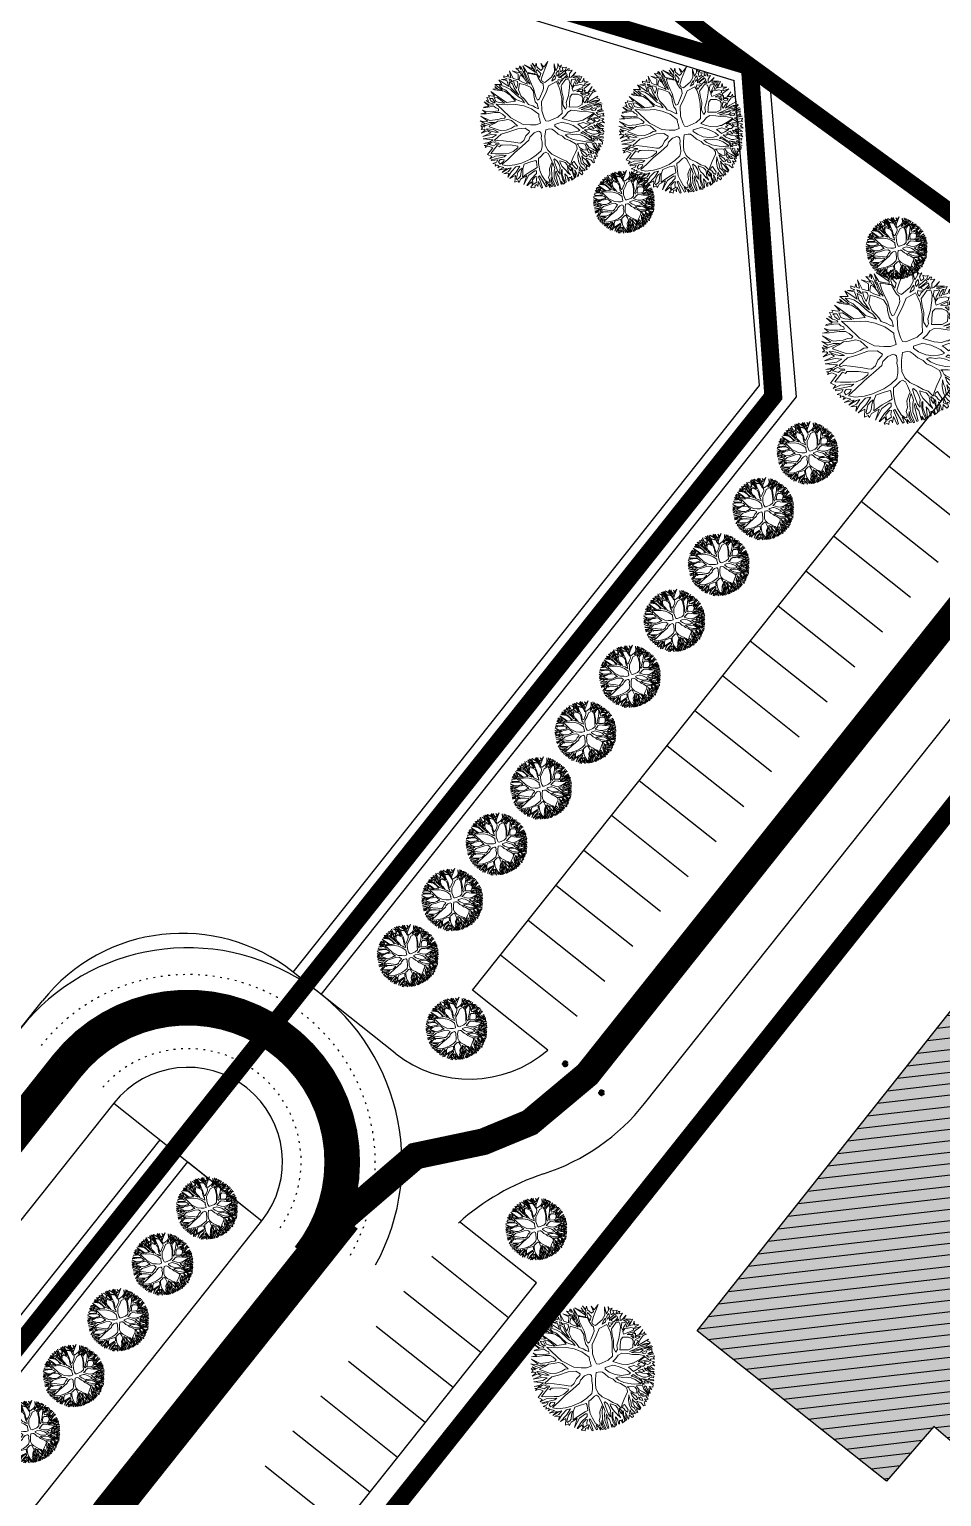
# Model space of a CAD drawing. Header units: metres. Extents: x -664657 to -643449, y -1076720 to -1062383.
# Drawn here: x -660908.2 to -660857.1, y -1066954.3 to -1066872 of the extents above; entities that cross this region are included whole.
import ezdxf

# ---------------------------------------------------------------- set-up
doc = ezdxf.new("R2010")
doc.units = ezdxf.units.M
doc.header["$LTSCALE"] = 0.1
for name, pattern in [('DASHED', [19.05, 12.7, -6.35]), ('DOT', [6.35, 0, -6.35]), ('EVENDASH', [6.35, 3.175, -3.175])]:
    doc.linetypes.add(name, pattern=pattern)
doc.layers.get('0').update_dxf_attribs({"color": 8, "lineweight": 9})
for name, color, linetype in [('AA_THER_DOPRAVA', 142, 'Continuous'), ('AA_THER_katastr', 7, 'Continuous'), ('AA_THER_KOMUNIKACE', 201, 'Continuous'), ('AA_THER_srafy', 52, 'Continuous'), ('AA_THER_SRAFY KATASTR', 14, 'Continuous')]:
    doc.layers.add(name, color=color, linetype=linetype)
doc.layers.add('AA_THER_pomocná', color=30, linetype='Continuous', plot=False)
doc.layers.add('AA_THER_STAFAZ', color=252, linetype='Continuous', lineweight=0)

# ---------------------------------------------------------------- blocks, each defined once
blk = doc.blocks.new('A$C0C461CEA')
for p, q in [((-0.108, 0.579), (-0.136, 0.688)), ((-0.136, 0.688), (-0.031, 0.479)), ((-0.062, 0.681), (-0.084, 0.71)), ((-0.084, 0.71), (-0.025, 0.681)), ((0.086, 0.573), (-0.062, 0.681)), ((-0.025, 0.681), (-0.029, 0.73)), ((-0.029, 0.73), (-0.001, 0.656)), ((0.063, 0.606), (-0.009, 0.765)), ((-0.009, 0.765), (0.101, 0.706)), ((-0.001, 0.656), (0.063, 0.606)), ((0.049, 0.709), (0.1, 0.674)), ((0.071, 0.64), (0.049, 0.709)), ((0.101, 0.706), (0.094, 0.804)), ((0.094, 0.804), (0.195, 0.61)), ((0.1, 0.674), (0.148, 0.626)), ((0.214, 0.725), (0.134, 0.788)), ((0.134, 0.788), (0.212, 0.751)), ((0.191, 0.795), (0.205, 0.826)), ((0.231, 0.749), (0.191, 0.795)), ((0.195, 0.61), (0.214, 0.725)), ((0.205, 0.826), (0.247, 0.779)), ((0.212, 0.751), (0.231, 0.749)), ((0.212, 0.581), (0.226, 0.644)), ((0.226, 0.644), (0.236, 0.684)), ((0.236, 0.684), (0.278, 0.625)), ((0.247, 0.779), (0.283, 0.818)), ((0.256, 0.734), (0.28, 0.713)), ((0.257, 0.695), (0.256, 0.734)), ((0.272, 0.676), (0.257, 0.695)), ((0.291, 0.657), (0.272, 0.676)), ((0.283, 0.818), (0.273, 0.766)), ((0.273, 0.766), (0.303, 0.735)), ((0.28, 0.713), (0.29, 0.678)), ((0.29, 0.678), (0.291, 0.657)), ((0.298, 0.594), (0.316, 0.668)), ((0.303, 0.735), (0.335, 0.855)), ((0.316, 0.668), (0.354, 0.641)), ((0.335, 0.855), (0.332, 0.706)), ((0.332, 0.706), (0.398, 0.641)), ((0.448, 0.732), (0.381, 0.832)), ((0.381, 0.832), (0.473, 0.745)), ((0.398, 0.641), (0.448, 0.732)), ((0.438, 0.663), (0.419, 0.639)), ((0.471, 0.697), (0.438, 0.663)), ((0.483, 0.777), (0.463, 0.845)), ((0.463, 0.845), (0.503, 0.812)), ((0.482, 0.682), (0.471, 0.697)), ((0.473, 0.745), (0.483, 0.777)), ((0.492, 0.669), (0.482, 0.682)), ((0.49, 0.711), (0.491, 0.762)), ((0.505, 0.682), (0.49, 0.711)), ((0.491, 0.762), (0.519, 0.739)), ((0.503, 0.634), (0.492, 0.669)), ((0.503, 0.812), (0.541, 0.849)), ((0.518, 0.634), (0.505, 0.682)), ((0.519, 0.739), (0.518, 0.634)), ((0.541, 0.849), (0.523, 0.775)), ((0.523, 0.775), (0.552, 0.829)), ((0.539, 0.622), (0.547, 0.66)), ((0.544, 0.723), (0.568, 0.689)), ((0.547, 0.66), (0.544, 0.723)), ((0.552, 0.829), (0.55, 0.733)), ((0.55, 0.733), (0.572, 0.716)), ((0.568, 0.689), (0.562, 0.609)), ((0.572, 0.716), (0.592, 0.82)), ((0.6, 0.66), (0.581, 0.563)), ((0.592, 0.82), (0.599, 0.69)), ((0.599, 0.69), (0.656, 0.641)), ((0.629, 0.644), (0.6, 0.66)), ((0.732, 0.619), (0.623, 0.824)), ((0.623, 0.824), (0.721, 0.691)), ((0.699, 0.587), (0.629, 0.644)), ((0.721, 0.691), (0.725, 0.772)), ((0.725, 0.772), (0.739, 0.638)), ((0.739, 0.638), (0.773, 0.691)), ((0.785, 0.647), (0.756, 0.617)), ((0.773, 0.691), (0.762, 0.79)), ((0.762, 0.79), (0.78, 0.708)), ((0.78, 0.708), (0.782, 0.71)), ((0.782, 0.71), (0.826, 0.755)), ((0.811, 0.549), (0.785, 0.647)), ((0.826, 0.755), (0.807, 0.687)), ((0.807, 0.687), (0.84, 0.599)), ((1.024, 0.679), (0.847, 0.53)), ((0.888, 0.613), (0.897, 0.711)), ((0.897, 0.711), (0.915, 0.627)), ((0.915, 0.627), (1.024, 0.679)), ((-0.394, 0.388), (-0.424, 0.459)), ((-0.424, 0.459), (-0.372, 0.399)), ((-0.386, 0.487), (-0.377, 0.497)), ((-0.28, 0.452), (-0.386, 0.487)), ((-0.377, 0.497), (-0.291, 0.473)), ((-0.291, 0.473), (-0.326, 0.577)), ((-0.326, 0.577), (-0.279, 0.488)), ((-0.256, 0.522), (-0.284, 0.582)), ((-0.284, 0.582), (-0.25, 0.553)), ((-0.209, 0.421), (-0.28, 0.452)), ((-0.279, 0.488), (-0.209, 0.448)), ((-0.207, 0.472), (-0.256, 0.522)), ((-0.25, 0.553), (-0.251, 0.627)), ((-0.251, 0.627), (-0.205, 0.61)), ((-0.215, 0.587), (-0.164, 0.562)), ((-0.208, 0.57), (-0.215, 0.587)), ((-0.212, 0.536), (-0.208, 0.57)), ((-0.186, 0.48), (-0.212, 0.536)), ((-0.209, 0.448), (-0.207, 0.472)), ((-0.205, 0.61), (-0.205, 0.641)), ((-0.205, 0.641), (-0.143, 0.596)), ((-0.163, 0.47), (-0.186, 0.48)), ((-0.164, 0.562), (-0.163, 0.47)), ((-0.157, 0.436), (-0.114, 0.321)), ((-0.081, 0.391), (-0.157, 0.436)), ((-0.143, 0.596), (-0.108, 0.579)), ((-0.134, 0.562), (-0.138, 0.487)), ((-0.138, 0.487), (-0.095, 0.443)), ((-0.111, 0.544), (-0.134, 0.562)), ((-0.084, 0.536), (-0.111, 0.544)), ((-0.095, 0.443), (-0.013, 0.385)), ((-0.05, 0.471), (-0.084, 0.536)), ((-0.013, 0.385), (-0.05, 0.471)), ((-0.031, 0.479), (0.019, 0.379)), ((0.115, 0.58), (0.071, 0.64)), ((0.141, 0.467), (0.086, 0.573)), ((0.154, 0.458), (0.115, 0.58)), ((0.175, 0.322), (0.141, 0.467)), ((0.148, 0.626), (0.198, 0.54)), ((0.193, 0.345), (0.154, 0.458)), ((0.198, 0.54), (0.234, 0.438)), ((0.236, 0.499), (0.212, 0.581)), ((0.234, 0.438), (0.258, 0.367)), ((0.281, 0.388), (0.236, 0.499)), ((0.278, 0.625), (0.267, 0.543)), ((0.267, 0.543), (0.281, 0.388)), ((0.299, 0.519), (0.298, 0.594)), ((0.359, 0.578), (0.299, 0.519)), ((0.318, 0.477), (0.314, 0.414)), ((0.392, 0.572), (0.318, 0.477)), ((0.354, 0.641), (0.373, 0.618)), ((0.373, 0.618), (0.359, 0.578)), ((0.469, 0.501), (0.392, 0.572)), ((0.419, 0.639), (0.417, 0.618)), ((0.417, 0.618), (0.449, 0.568)), ((0.449, 0.568), (0.492, 0.518)), ((0.532, 0.422), (0.469, 0.501)), ((0.492, 0.518), (0.511, 0.491)), ((0.512, 0.575), (0.503, 0.634)), ((0.511, 0.491), (0.512, 0.575)), ((0.53, 0.531), (0.539, 0.622)), ((0.551, 0.471), (0.53, 0.531)), ((0.562, 0.609), (0.551, 0.471)), ((0.574, 0.456), (0.571, 0.374)), ((0.581, 0.563), (0.574, 0.456)), ((0.656, 0.641), (0.716, 0.594)), ((0.735, 0.569), (0.699, 0.587)), ((0.716, 0.594), (0.732, 0.619)), ((0.736, 0.502), (0.735, 0.569)), ((0.738, 0.409), (0.736, 0.502)), ((0.756, 0.617), (0.75, 0.55)), ((0.75, 0.55), (0.759, 0.494)), ((0.759, 0.494), (0.811, 0.549)), ((0.772, 0.454), (0.768, 0.41)), ((0.847, 0.53), (0.772, 0.454)), ((0.84, 0.599), (0.888, 0.613)), ((0.955, 0.401), (1.039, 0.454)), ((1.039, 0.454), (1.103, 0.589)), ((1.085, 0.438), (1.06, 0.421)), ((1.103, 0.589), (1.074, 0.465)), ((1.074, 0.465), (1.137, 0.506)), ((1.117, 0.447), (1.085, 0.438)), ((1.102, 0.394), (1.117, 0.447)), ((1.137, 0.506), (1.166, 0.562)), ((1.154, 0.472), (1.142, 0.409)), ((1.213, 0.508), (1.154, 0.472)), ((1.166, 0.562), (1.164, 0.508)), ((1.164, 0.508), (1.213, 0.508)), ((1.193, 0.416), (1.206, 0.47)), ((1.206, 0.47), (1.232, 0.441)), ((1.232, 0.441), (1.276, 0.429)), ((1.276, 0.429), (1.239, 0.399)), ((-0.577, 0.172), (-0.583, 0.229)), ((-0.583, 0.229), (-0.536, 0.174)), ((-0.526, 0.187), (-0.556, 0.247)), ((-0.556, 0.247), (-0.505, 0.187)), ((-0.495, 0.221), (-0.55, 0.309)), ((-0.55, 0.309), (-0.495, 0.256)), ((-0.436, 0.238), (-0.503, 0.376)), ((-0.503, 0.376), (-0.397, 0.235)), ((-0.495, 0.256), (-0.436, 0.238)), ((-0.415, 0.205), (-0.495, 0.221)), ((-0.394, 0.371), (-0.482, 0.412)), ((-0.482, 0.412), (-0.394, 0.388)), ((-0.397, 0.235), (-0.263, 0.181)), ((-0.256, 0.32), (-0.394, 0.371)), ((-0.372, 0.399), (-0.265, 0.347)), ((-0.265, 0.347), (-0.176, 0.312)), ((-0.174, 0.275), (-0.256, 0.32)), ((-0.194, 0.381), (-0.209, 0.421)), ((-0.162, 0.346), (-0.194, 0.381)), ((-0.176, 0.312), (-0.162, 0.346)), ((-0.142, 0.224), (-0.174, 0.275)), ((-0.114, 0.159), (-0.142, 0.224)), ((-0.114, 0.321), (-0.04, 0.095)), ((0.012, 0.333), (-0.081, 0.391)), ((0.154, 0.269), (0.012, 0.333)), ((0.019, 0.379), (0.096, 0.349)), ((0.096, 0.349), (0.175, 0.322)), ((0.266, 0.178), (0.154, 0.269)), ((0.24, 0.295), (0.193, 0.345)), ((0.308, 0.222), (0.24, 0.295)), ((0.258, 0.367), (0.296, 0.309)), ((0.296, 0.309), (0.308, 0.222)), ((0.314, 0.414), (0.309, 0.363)), ((0.309, 0.363), (0.334, 0.286)), ((0.334, 0.286), (0.348, 0.221)), ((0.348, 0.221), (0.354, 0.16)), ((0.485, 0.148), (0.513, 0.258)), ((0.513, 0.258), (0.54, 0.324)), ((0.54, 0.324), (0.532, 0.422)), ((0.534, 0.218), (0.533, 0.155)), ((0.551, 0.283), (0.534, 0.218)), ((0.571, 0.374), (0.551, 0.283)), ((0.619, 0.192), (0.694, 0.255)), ((0.694, 0.255), (0.731, 0.289)), ((0.834, 0.289), (0.726, 0.197)), ((0.731, 0.289), (0.76, 0.363)), ((0.76, 0.363), (0.738, 0.409)), ((0.768, 0.41), (0.8, 0.37)), ((0.8, 0.37), (0.955, 0.401)), ((0.992, 0.29), (0.834, 0.289)), ((0.943, 0.354), (0.922, 0.336)), ((0.922, 0.336), (0.992, 0.342)), ((0.983, 0.384), (0.943, 0.354)), ((1.022, 0.404), (0.983, 0.384)), ((0.985, 0.138), (0.99, 0.219)), ((0.99, 0.219), (0.992, 0.29)), ((0.992, 0.342), (1.008, 0.359)), ((1.008, 0.359), (1.022, 0.404)), ((1.019, 0.28), (1.014, 0.25)), ((1.014, 0.25), (1.022, 0.223)), ((1.04, 0.305), (1.019, 0.28)), ((1.022, 0.223), (1.057, 0.251)), ((1.065, 0.28), (1.04, 0.305)), ((1.06, 0.421), (1.046, 0.396)), ((1.046, 0.396), (1.046, 0.37)), ((1.046, 0.37), (1.102, 0.394)), ((1.161, 0.247), (1.054, 0.196)), ((1.057, 0.251), (1.11, 0.266)), ((1.084, 0.364), (1.065, 0.329)), ((1.065, 0.329), (1.216, 0.353)), ((1.11, 0.266), (1.065, 0.28)), ((1.151, 0.377), (1.084, 0.364)), ((1.115, 0.327), (1.094, 0.318)), ((1.094, 0.318), (1.123, 0.272)), ((1.157, 0.334), (1.115, 0.327)), ((1.123, 0.272), (1.221, 0.303)), ((1.142, 0.409), (1.193, 0.416)), ((1.216, 0.393), (1.151, 0.377)), ((1.223, 0.332), (1.157, 0.334)), ((1.207, 0.21), (1.161, 0.247)), ((1.221, 0.277), (1.173, 0.268)), ((1.173, 0.268), (1.209, 0.239)), ((1.209, 0.239), (1.221, 0.277)), ((1.216, 0.353), (1.216, 0.393)), ((1.221, 0.303), (1.223, 0.332)), ((1.265, 0.299), (1.236, 0.242)), ((1.236, 0.242), (1.263, 0.236)), ((1.239, 0.399), (1.239, 0.378)), ((1.239, 0.378), (1.266, 0.383)), ((1.263, 0.236), (1.379, 0.275)), ((1.336, 0.335), (1.265, 0.299)), ((1.266, 0.383), (1.281, 0.398)), ((1.308, 0.383), (1.275, 0.358)), ((1.275, 0.358), (1.336, 0.335)), ((1.281, 0.398), (1.308, 0.383)), ((1.379, 0.275), (1.301, 0.236)), ((1.301, 0.236), (1.411, 0.18)), ((-0.493, -0.002), (-0.644, 0.041)), ((-0.644, 0.041), (-0.485, 0.03)), ((-0.635, 0.101), (-0.551, 0.117)), ((-0.519, 0.086), (-0.635, 0.101)), ((-0.612, 0.165), (-0.577, 0.172)), ((-0.557, 0.142), (-0.612, 0.165)), ((-0.551, 0.117), (-0.557, 0.142)), ((-0.536, 0.174), (-0.526, 0.187)), ((-0.509, 0.126), (-0.526, 0.126)), ((-0.526, 0.126), (-0.492, 0.08)), ((-0.485, 0.03), (-0.519, 0.086)), ((-0.416, 0.057), (-0.509, 0.126)), ((-0.505, 0.187), (-0.335, 0.163)), ((-0.492, 0.08), (-0.453, 0.038)), ((-0.444, 0.15), (-0.46, 0.141)), ((-0.46, 0.141), (-0.318, -0.013)), ((-0.453, 0.038), (-0.411, 0.003)), ((-0.353, 0.149), (-0.444, 0.15)), ((-0.354, -0.026), (-0.416, 0.057)), ((-0.335, 0.163), (-0.415, 0.205)), ((-0.411, 0.003), (-0.354, -0.026)), ((-0.273, 0.155), (-0.353, 0.149)), ((-0.191, 0.121), (-0.273, 0.155)), ((-0.263, 0.181), (-0.194, 0.167)), ((-0.194, 0.167), (-0.145, 0.146)), ((-0.099, 0.096), (-0.191, 0.121)), ((-0.145, 0.146), (-0.114, 0.159)), ((-0.05, 0.048), (-0.099, 0.096)), ((0, -0.086), (-0.05, 0.048)), ((-0.04, 0.095), (0.101, -0.11)), ((0.364, 0.065), (0.266, 0.178)), ((0.354, 0.16), (0.409, 0.103)), ((0.435, -0.079), (0.364, 0.065)), ((0.409, 0.103), (0.439, 0.053)), ((0.439, 0.053), (0.476, 0.01)), ((0.476, 0.01), (0.498, 0.096)), ((0.498, 0.096), (0.485, 0.148)), ((0.588, 0.099), (0.514, -0.053)), ((0.533, 0.155), (0.567, 0.153)), ((0.567, 0.153), (0.619, 0.192)), ((0.726, 0.197), (0.588, 0.099)), ((0.934, -0.024), (0.985, 0.138)), ((0.99, 0.078), (0.966, -0.017)), ((1.029, 0.181), (0.99, 0.078)), ((1.054, 0.196), (1.029, 0.181)), ((1.064, -0.035), (1.15, 0.081)), ((1.15, 0.081), (1.193, 0.151)), ((1.184, 0.044), (1.176, -0.007)), ((1.242, 0.072), (1.184, 0.044)), ((1.201, 0.118), (1.192, 0.06)), ((1.192, 0.06), (1.242, 0.105)), ((1.193, 0.151), (1.207, 0.21)), ((1.249, 0.194), (1.201, 0.132)), ((1.201, 0.132), (1.201, 0.118)), ((1.242, 0.105), (1.277, 0.128)), ((1.297, 0.051), (1.242, 0.072)), ((1.268, 0.179), (1.249, 0.194)), ((1.314, 0.169), (1.268, 0.179)), ((1.294, 0.108), (1.276, 0.086)), ((1.276, 0.086), (1.305, 0.077)), ((1.277, 0.128), (1.319, 0.158)), ((1.411, 0.18), (1.289, 0.213)), ((1.289, 0.213), (1.317, 0.184)), ((1.327, 0.131), (1.294, 0.108)), ((1.347, 0.037), (1.297, 0.051)), ((1.305, 0.077), (1.384, 0.138)), ((1.319, 0.158), (1.314, 0.169)), ((1.317, 0.184), (1.443, 0.155)), ((1.367, 0.149), (1.327, 0.131)), ((1.443, 0.155), (1.34, 0.081)), ((1.34, 0.081), (1.406, 0.061)), ((1.386, 0.006), (1.347, 0.037)), ((1.384, 0.138), (1.367, 0.149)), ((1.367, -0.026), (1.386, 0.006)), ((1.421, 0.016), (1.398, -0.011)), ((1.406, 0.061), (1.454, 0.109)), ((1.495, 0.013), (1.421, 0.016)), ((1.454, 0.109), (1.431, 0.05)), ((1.431, 0.05), (1.495, 0.013)), ((-0.701, -0.157), (-0.672, -0.144)), ((-0.634, -0.167), (-0.701, -0.157)), ((-0.672, -0.144), (-0.697, -0.115)), ((-0.697, -0.115), (-0.649, -0.134)), ((-0.599, -0.118), (-0.687, -0.081)), ((-0.687, -0.081), (-0.582, -0.108)), ((-0.508, -0.101), (-0.659, -0.004)), ((-0.659, -0.004), (-0.5, -0.057)), ((-0.649, -0.134), (-0.599, -0.118)), ((-0.583, -0.227), (-0.634, -0.167)), ((-0.561, -0.129), (-0.611, -0.142)), ((-0.611, -0.142), (-0.575, -0.175)), ((-0.582, -0.108), (-0.544, -0.105)), ((-0.575, -0.175), (-0.552, -0.204)), ((-0.519, -0.137), (-0.561, -0.129)), ((-0.552, -0.204), (-0.506, -0.197)), ((-0.544, -0.105), (-0.508, -0.101)), ((-0.491, -0.179), (-0.519, -0.137)), ((-0.506, -0.197), (-0.448, -0.22)), ((-0.5, -0.057), (-0.412, -0.054)), ((-0.412, -0.054), (-0.493, -0.002)), ((-0.33, -0.078), (-0.491, -0.12)), ((-0.491, -0.12), (-0.481, -0.145)), ((-0.444, -0.203), (-0.491, -0.179)), ((-0.481, -0.145), (-0.435, -0.149)), ((-0.448, -0.22), (-0.444, -0.203)), ((-0.435, -0.149), (-0.35, -0.207)), ((-0.35, -0.207), (-0.2, -0.314)), ((-0.208, -0.104), (-0.33, -0.078)), ((-0.318, -0.013), (-0.221, -0.06)), ((-0.221, -0.06), (-0.118, -0.072)), ((-0.023, -0.134), (-0.208, -0.104)), ((-0.118, -0.072), (-0.051, -0.067)), ((-0.051, -0.067), (0, -0.086)), ((0.101, -0.19), (-0.023, -0.134)), ((0.101, -0.11), (0.215, -0.18)), ((0.147, -0.271), (0.101, -0.19)), ((0.215, -0.18), (0.302, -0.23)), ((0.386, -0.241), (0.412, -0.157)), ((0.412, -0.132), (0.435, -0.079)), ((0.412, -0.157), (0.412, -0.132)), ((0.514, -0.053), (0.492, -0.182)), ((0.492, -0.182), (0.493, -0.246)), ((0.814, -0.262), (0.864, -0.159)), ((0.864, -0.159), (0.934, -0.024)), ((0.908, -0.119), (0.897, -0.15)), ((0.897, -0.15), (0.901, -0.228)), ((0.901, -0.228), (0.946, -0.198)), ((0.966, -0.017), (0.908, -0.119)), ((0.946, -0.198), (0.973, -0.127)), ((0.973, -0.127), (1.064, -0.035)), ((1.009, -0.187), (0.98, -0.225)), ((1.026, -0.151), (1.009, -0.187)), ((1.084, -0.067), (1.026, -0.151)), ((1.138, -0.047), (1.084, -0.067)), ((1.225, -0.095), (1.138, -0.047)), ((1.176, -0.007), (1.277, -0.02)), ((1.208, -0.294), (1.276, -0.187)), ((1.271, -0.153), (1.225, -0.095)), ((1.231, -0.04), (1.321, -0.091)), ((1.289, -0.041), (1.231, -0.04)), ((1.287, -0.212), (1.256, -0.26)), ((1.276, -0.187), (1.271, -0.153)), ((1.277, -0.02), (1.367, -0.026)), ((1.324, -0.116), (1.277, -0.096)), ((1.277, -0.096), (1.303, -0.157)), ((1.318, -0.192), (1.287, -0.212)), ((1.346, -0.047), (1.289, -0.041)), ((1.303, -0.157), (1.324, -0.116)), ((1.356, -0.236), (1.318, -0.192)), ((1.321, -0.091), (1.346, -0.047)), ((1.347, -0.14), (1.333, -0.161)), ((1.333, -0.161), (1.36, -0.194)), ((1.374, -0.053), (1.346, -0.093)), ((1.346, -0.093), (1.374, -0.091)), ((1.368, -0.148), (1.347, -0.14)), ((1.374, -0.091), (1.353, -0.129)), ((1.353, -0.129), (1.41, -0.147)), ((1.36, -0.194), (1.389, -0.194)), ((1.4, -0.166), (1.368, -0.148)), ((1.514, -0.029), (1.374, -0.053)), ((1.389, -0.194), (1.421, -0.179)), ((1.476, -0.191), (1.394, -0.229)), ((1.398, -0.011), (1.514, -0.029)), ((1.421, -0.179), (1.4, -0.166)), ((1.41, -0.147), (1.519, -0.094)), ((1.519, -0.094), (1.431, -0.145)), ((1.431, -0.145), (1.486, -0.17)), ((1.541, -0.201), (1.476, -0.191)), ((1.486, -0.17), (1.527, -0.148)), ((1.527, -0.148), (1.511, -0.184)), ((1.511, -0.184), (1.541, -0.201)), ((-0.722, -0.374), (-0.67, -0.354)), ((-0.605, -0.381), (-0.722, -0.374)), ((-0.721, -0.288), (-0.583, -0.227)), ((-0.67, -0.354), (-0.721, -0.288)), ((-0.705, -0.422), (-0.705, -0.403)), ((-0.705, -0.403), (-0.475, -0.468)), ((-0.602, -0.457), (-0.705, -0.422)), ((-0.49, -0.229), (-0.658, -0.302)), ((-0.658, -0.302), (-0.588, -0.343)), ((-0.429, -0.459), (-0.605, -0.381)), ((-0.588, -0.343), (-0.459, -0.411)), ((-0.465, -0.267), (-0.49, -0.229)), ((-0.431, -0.251), (-0.465, -0.267)), ((-0.459, -0.411), (-0.383, -0.446)), ((-0.402, -0.266), (-0.431, -0.251)), ((-0.281, -0.328), (-0.402, -0.266)), ((-0.167, -0.411), (-0.281, -0.328)), ((-0.2, -0.314), (-0.141, -0.358)), ((-0.182, -0.436), (-0.167, -0.411)), ((-0.141, -0.358), (-0.098, -0.387)), ((0.06, -0.41), (-0.099, -0.448)), ((-0.098, -0.387), (-0.025, -0.371)), ((-0.025, -0.371), (0.046, -0.318)), ((0.046, -0.318), (0.128, -0.29)), ((0.101, -0.37), (0.06, -0.41)), ((0.202, -0.337), (0.101, -0.37)), ((0.128, -0.29), (0.147, -0.271)), ((0.284, -0.347), (0.202, -0.337)), ((0.301, -0.364), (0.284, -0.347)), ((0.295, -0.448), (0.313, -0.389)), ((0.313, -0.389), (0.301, -0.364)), ((0.302, -0.23), (0.386, -0.241)), ((0.414, -0.386), (0.348, -0.481)), ((0.482, -0.404), (0.414, -0.386)), ((0.518, -0.429), (0.482, -0.404)), ((0.493, -0.246), (0.533, -0.274)), ((0.533, -0.274), (0.71, -0.29)), ((0.601, -0.382), (0.587, -0.408)), ((0.587, -0.408), (0.628, -0.487)), ((0.66, -0.39), (0.601, -0.382)), ((0.74, -0.406), (0.66, -0.39)), ((0.71, -0.29), (0.814, -0.262)), ((0.768, -0.431), (0.74, -0.406)), ((0.773, -0.347), (0.846, -0.329)), ((0.833, -0.407), (0.773, -0.347)), ((0.896, -0.469), (0.833, -0.407)), ((0.846, -0.329), (0.914, -0.295)), ((0.914, -0.295), (0.987, -0.292)), ((0.98, -0.225), (1.12, -0.297)), ((0.987, -0.292), (1.076, -0.35)), ((1.076, -0.35), (1.146, -0.402)), ((1.12, -0.297), (1.208, -0.294)), ((1.322, -0.346), (1.122, -0.328)), ((1.122, -0.328), (1.314, -0.377)), ((1.146, -0.366), (1.331, -0.398)), ((1.205, -0.406), (1.146, -0.366)), ((1.146, -0.402), (1.247, -0.462)), ((1.293, -0.438), (1.205, -0.406)), ((1.256, -0.26), (1.262, -0.288)), ((1.262, -0.288), (1.356, -0.236)), ((1.35, -0.423), (1.293, -0.438)), ((1.394, -0.229), (1.298, -0.308)), ((1.298, -0.308), (1.389, -0.301)), ((1.314, -0.377), (1.526, -0.421)), ((1.436, -0.382), (1.322, -0.346)), ((1.331, -0.398), (1.35, -0.423)), ((1.439, -0.334), (1.334, -0.329)), ((1.334, -0.329), (1.521, -0.375)), ((1.526, -0.421), (1.375, -0.412)), ((1.375, -0.412), (1.53, -0.449)), ((1.389, -0.301), (1.527, -0.295)), ((1.521, -0.375), (1.436, -0.382)), ((1.513, -0.369), (1.439, -0.334)), ((1.527, -0.295), (1.496, -0.321)), ((1.496, -0.321), (1.528, -0.358)), ((1.528, -0.358), (1.513, -0.369)), ((-0.671, -0.512), (-0.715, -0.477)), ((-0.715, -0.477), (-0.643, -0.483)), ((-0.697, -0.539), (-0.671, -0.512)), ((-0.651, -0.541), (-0.697, -0.539)), ((-0.537, -0.67), (-0.676, -0.63)), ((-0.676, -0.63), (-0.569, -0.633)), ((-0.67, -0.585), (-0.643, -0.564)), ((-0.628, -0.583), (-0.67, -0.585)), ((-0.643, -0.564), (-0.651, -0.541)), ((-0.643, -0.483), (-0.602, -0.457)), ((-0.569, -0.633), (-0.628, -0.583)), ((-0.562, -0.478), (-0.608, -0.497)), ((-0.608, -0.497), (-0.603, -0.545)), ((-0.603, -0.545), (-0.555, -0.54)), ((-0.569, -0.566), (-0.571, -0.578)), ((-0.571, -0.578), (-0.503, -0.638)), ((-0.439, -0.537), (-0.569, -0.566)), ((-0.528, -0.49), (-0.562, -0.478)), ((-0.555, -0.54), (-0.523, -0.534)), ((-0.5, -0.512), (-0.528, -0.49)), ((-0.523, -0.534), (-0.5, -0.512)), ((-0.503, -0.638), (-0.373, -0.687)), ((-0.475, -0.468), (-0.429, -0.459)), ((-0.274, -0.489), (-0.439, -0.537)), ((-0.383, -0.446), (-0.284, -0.456)), ((-0.284, -0.456), (-0.182, -0.436)), ((-0.099, -0.448), (-0.274, -0.489)), ((0.165, -0.682), (0.215, -0.623)), ((0.215, -0.623), (0.252, -0.551)), ((0.252, -0.551), (0.271, -0.484)), ((0.271, -0.484), (0.295, -0.448)), ((0.276, -0.629), (0.273, -0.73)), ((0.309, -0.559), (0.276, -0.629)), ((0.348, -0.481), (0.309, -0.559)), ((0.544, -0.477), (0.518, -0.429)), ((0.574, -0.561), (0.544, -0.477)), ((0.627, -0.632), (0.574, -0.561)), ((0.648, -0.697), (0.627, -0.632)), ((0.628, -0.487), (0.7, -0.576)), ((0.68, -0.635), (0.71, -0.698)), ((0.723, -0.641), (0.68, -0.635)), ((0.7, -0.576), (0.793, -0.643)), ((0.755, -0.654), (0.723, -0.641)), ((0.831, -0.489), (0.768, -0.431)), ((0.885, -0.552), (0.831, -0.489)), ((0.927, -0.618), (0.885, -0.552)), ((0.987, -0.527), (0.896, -0.469)), ((0.953, -0.683), (0.927, -0.618)), ((0.973, -0.572), (1.072, -0.589)), ((0.997, -0.622), (0.973, -0.572)), ((1.063, -0.541), (0.987, -0.527)), ((1.018, -0.681), (0.997, -0.622)), ((1.084, -0.55), (1.063, -0.541)), ((1.072, -0.589), (1.119, -0.642)), ((1.24, -0.542), (1.084, -0.55)), ((1.119, -0.642), (1.171, -0.679)), ((1.135, -0.61), (1.181, -0.601)), ((1.169, -0.658), (1.135, -0.61)), ((1.271, -0.556), (1.173, -0.572)), ((1.173, -0.572), (1.345, -0.623)), ((1.181, -0.601), (1.228, -0.603)), ((1.228, -0.603), (1.262, -0.674)), ((1.328, -0.531), (1.24, -0.542)), ((1.247, -0.462), (1.328, -0.531)), ((1.339, -0.652), (1.266, -0.621)), ((1.266, -0.621), (1.279, -0.67)), ((1.32, -0.545), (1.271, -0.556)), ((1.308, -0.455), (1.382, -0.454)), ((1.323, -0.478), (1.308, -0.455)), ((1.362, -0.62), (1.32, -0.545)), ((1.367, -0.498), (1.323, -0.478)), ((1.345, -0.623), (1.362, -0.62)), ((1.492, -0.575), (1.361, -0.539)), ((1.361, -0.539), (1.376, -0.585)), ((1.404, -0.631), (1.364, -0.641)), ((1.364, -0.641), (1.432, -0.706)), ((1.403, -0.475), (1.367, -0.498)), ((1.376, -0.585), (1.48, -0.613)), ((1.382, -0.454), (1.403, -0.475)), ((1.434, -0.521), (1.395, -0.521)), ((1.395, -0.521), (1.492, -0.575)), ((1.457, -0.664), (1.404, -0.631)), ((1.53, -0.449), (1.415, -0.452)), ((1.415, -0.452), (1.445, -0.477)), ((1.485, -0.543), (1.434, -0.521)), ((1.461, -0.634), (1.444, -0.636)), ((1.444, -0.636), (1.457, -0.664)), ((1.445, -0.477), (1.505, -0.474)), ((1.48, -0.613), (1.461, -0.634)), ((1.505, -0.474), (1.477, -0.522)), ((1.477, -0.522), (1.485, -0.543)), ((-0.639, -0.698), (-0.537, -0.67)), ((-0.507, -0.691), (-0.639, -0.698)), ((-0.54, -0.767), (-0.622, -0.732)), ((-0.622, -0.732), (-0.532, -0.735)), ((-0.483, -0.76), (-0.59, -0.822)), ((-0.59, -0.822), (-0.54, -0.767)), ((-0.568, -0.862), (-0.416, -0.81)), ((-0.532, -0.735), (-0.456, -0.699)), ((-0.456, -0.699), (-0.507, -0.691)), ((-0.374, -0.724), (-0.483, -0.76)), ((-0.388, -0.824), (-0.446, -0.892)), ((-0.416, -0.81), (-0.302, -0.746)), ((-0.329, -0.8), (-0.388, -0.824)), ((-0.381, -0.913), (-0.335, -0.847)), ((-0.302, -0.746), (-0.374, -0.724)), ((-0.373, -0.687), (-0.256, -0.714)), ((-0.335, -0.847), (-0.287, -0.798)), ((-0.287, -0.798), (-0.329, -0.8)), ((-0.283, -0.813), (-0.322, -0.887)), ((-0.221, -0.753), (-0.283, -0.813)), ((-0.256, -0.714), (-0.076, -0.727)), ((-0.092, -0.771), (-0.221, -0.753)), ((-0.004, -0.791), (-0.092, -0.771)), ((-0.076, -0.727), (0.048, -0.713)), ((-0.024, -0.869), (-0.002, -0.812)), ((-0.002, -0.812), (-0.004, -0.791)), ((0.055, -0.78), (0.014, -0.86)), ((0.048, -0.713), (0.165, -0.682)), ((0.103, -0.771), (0.055, -0.78)), ((0.185, -0.745), (0.103, -0.771)), ((0.227, -0.745), (0.185, -0.745)), ((0.25, -0.786), (0.227, -0.745)), ((0.249, -0.862), (0.25, -0.786)), ((0.273, -0.73), (0.303, -0.824)), ((0.303, -0.824), (0.376, -0.924)), ((0.706, -0.765), (0.648, -0.697)), ((0.766, -0.864), (0.706, -0.765)), ((0.71, -0.698), (0.771, -0.775)), ((0.793, -0.687), (0.755, -0.654)), ((0.771, -0.775), (0.873, -0.86)), ((0.793, -0.643), (0.86, -0.669)), ((0.861, -0.713), (0.793, -0.687)), ((0.86, -0.669), (0.919, -0.683)), ((0.923, -0.765), (0.861, -0.713)), ((0.919, -0.683), (0.953, -0.683)), ((0.975, -0.826), (0.923, -0.765)), ((0.943, -0.738), (0.987, -0.729)), ((0.979, -0.769), (0.943, -0.738)), ((1.031, -0.928), (0.975, -0.826)), ((1.005, -0.804), (0.979, -0.769)), ((0.987, -0.729), (1.026, -0.796)), ((1.045, -0.869), (1.005, -0.804)), ((1.087, -0.68), (1.018, -0.681)), ((1.026, -0.796), (1.051, -0.84)), ((1.033, -0.716), (1.053, -0.774)), ((1.078, -0.743), (1.033, -0.716)), ((1.051, -0.84), (1.075, -0.882)), ((1.053, -0.774), (1.127, -0.856)), ((1.111, -0.744), (1.078, -0.743)), ((1.171, -0.679), (1.087, -0.68)), ((1.099, -0.713), (1.174, -0.717)), ((1.139, -0.759), (1.099, -0.713)), ((1.151, -0.786), (1.111, -0.744)), ((1.127, -0.856), (1.163, -0.878)), ((1.193, -0.78), (1.139, -0.759)), ((1.217, -0.83), (1.151, -0.786)), ((1.218, -0.683), (1.169, -0.658)), ((1.174, -0.717), (1.193, -0.78)), ((1.239, -0.897), (1.217, -0.83)), ((1.262, -0.674), (1.218, -0.683)), ((1.22, -0.716), (1.225, -0.775)), ((1.246, -0.741), (1.22, -0.716)), ((1.225, -0.775), (1.289, -0.835)), ((1.293, -0.863), (1.24, -0.831)), ((1.24, -0.831), (1.264, -0.903)), ((1.269, -0.792), (1.246, -0.741)), ((1.292, -0.73), (1.269, -0.733)), ((1.269, -0.733), (1.293, -0.833)), ((1.289, -0.835), (1.269, -0.792)), ((1.279, -0.67), (1.304, -0.696)), ((1.314, -0.791), (1.292, -0.73)), ((1.293, -0.833), (1.345, -0.856)), ((1.304, -0.696), (1.367, -0.69)), ((1.366, -0.826), (1.314, -0.791)), ((1.345, -0.856), (1.318, -0.856)), ((1.318, -0.856), (1.327, -0.913)), ((1.351, -0.74), (1.321, -0.736)), ((1.321, -0.736), (1.366, -0.826)), ((1.367, -0.69), (1.339, -0.652)), ((1.406, -0.775), (1.351, -0.74)), ((1.432, -0.706), (1.386, -0.715)), ((1.386, -0.715), (1.406, -0.775)), ((-0.457, -0.859), (-0.568, -0.862)), ((-0.519, -0.958), (-0.457, -0.859)), ((-0.458, -0.964), (-0.519, -0.958)), ((-0.463, -0.909), (-0.469, -0.936)), ((-0.469, -0.936), (-0.415, -0.93)), ((-0.446, -0.892), (-0.463, -0.909)), ((-0.456, -0.999), (-0.458, -0.964)), ((-0.402, -0.959), (-0.456, -0.999)), ((-0.415, -0.93), (-0.381, -0.913)), ((-0.275, -0.955), (-0.402, -0.959)), ((-0.396, -1.075), (-0.275, -0.955)), ((-0.237, -0.968), (-0.396, -1.075)), ((-0.36, -1.114), (-0.235, -1.047)), ((-0.322, -0.887), (-0.355, -0.942)), ((-0.355, -0.942), (-0.206, -0.924)), ((-0.222, -1.071), (-0.242, -1.119)), ((-0.105, -0.95), (-0.237, -0.968)), ((-0.235, -1.047), (-0.102, -1.004)), ((-0.142, -1.045), (-0.222, -1.071)), ((-0.206, -0.924), (-0.095, -0.918)), ((-0.16, -1.106), (-0.125, -1.059)), ((-0.125, -1.059), (-0.142, -1.045)), ((-0.078, -0.962), (-0.105, -0.95)), ((-0.102, -1.004), (-0.078, -0.962)), ((-0.075, -1.069), (-0.098, -1.074)), ((-0.095, -0.918), (-0.04, -0.918)), ((-0.066, -1.3), (-0.075, -1.069)), ((-0.04, -0.918), (-0.024, -0.869)), ((-0.027, -0.987), (-0.034, -1.08)), ((0.014, -0.86), (-0.027, -0.987)), ((0.102, -1.129), (0.142, -1.04)), ((0.184, -1.043), (0.122, -1.171)), ((0.142, -1.04), (0.206, -0.982)), ((0.246, -0.974), (0.184, -1.043)), ((0.206, -0.982), (0.243, -0.953)), ((0.23, -1.077), (0.246, -0.974)), ((0.243, -0.953), (0.249, -0.862)), ((0.277, -0.999), (0.264, -1.085)), ((0.292, -0.925), (0.277, -0.999)), ((0.309, -0.927), (0.292, -0.925)), ((0.33, -0.981), (0.309, -0.927)), ((0.321, -1.112), (0.333, -1.053)), ((0.333, -1.053), (0.33, -0.981)), ((0.374, -0.999), (0.362, -1.036)), ((0.362, -1.036), (0.365, -1.114)), ((0.41, -1.033), (0.374, -0.999)), ((0.376, -0.924), (0.427, -1.003)), ((0.444, -1.071), (0.41, -1.033)), ((0.427, -1.003), (0.48, -1.062)), ((0.457, -1.127), (0.444, -1.071)), ((0.48, -1.062), (0.512, -1.16)), ((0.558, -1.109), (0.631, -1.046)), ((0.631, -1.046), (0.693, -0.999)), ((0.746, -1.013), (0.692, -1.098)), ((0.693, -0.999), (0.75, -0.958)), ((0.726, -1.085), (0.746, -1.013)), ((0.75, -0.958), (0.766, -0.918)), ((0.766, -0.918), (0.766, -0.864)), ((0.789, -0.874), (0.884, -0.921)), ((0.804, -0.903), (0.789, -0.874)), ((0.79, -1.059), (0.793, -1.031)), ((0.802, -1.122), (0.79, -1.059)), ((0.793, -1.031), (0.796, -0.994)), ((0.796, -0.994), (0.85, -1.098)), ((0.804, -0.956), (0.804, -0.903)), ((0.813, -0.977), (0.804, -0.956)), ((0.841, -1.024), (0.813, -0.977)), ((0.885, -1.058), (0.841, -1.024)), ((0.873, -0.86), (0.932, -0.9)), ((0.884, -0.921), (0.914, -0.946)), ((0.914, -0.998), (0.885, -1.058)), ((0.903, -1.11), (0.906, -1.064)), ((0.906, -1.064), (0.934, -1.03)), ((0.914, -0.946), (0.914, -0.998)), ((0.932, -0.9), (0.98, -0.916)), ((0.934, -1.03), (0.94, -1.076)), ((0.939, -0.942), (0.95, -1.023)), ((0.95, -0.942), (0.939, -0.942)), ((1.04, -0.98), (0.95, -0.942)), ((0.95, -1.023), (1.001, -1.095)), ((0.98, -0.916), (1.029, -0.945)), ((1.029, -0.945), (1.031, -0.928)), ((1.032, -1.052), (1.04, -0.98)), ((1.059, -1.178), (1.032, -1.052)), ((1.075, -0.925), (1.045, -0.869)), ((1.05, -0.921), (1.086, -0.98)), ((1.051, -0.97), (1.05, -0.921)), ((1.086, -0.98), (1.051, -0.97)), ((1.059, -1.012), (1.058, -1.092)), ((1.08, -1.009), (1.059, -1.012)), ((1.075, -0.882), (1.075, -0.925)), ((1.097, -1.037), (1.08, -1.009)), ((1.259, -1.006), (1.085, -0.865)), ((1.085, -0.865), (1.242, -1.046)), ((1.085, -1.069), (1.097, -1.037)), ((1.092, -1.167), (1.085, -1.069)), ((1.098, -0.94), (1.107, -0.921)), ((1.105, -0.963), (1.098, -0.94)), ((1.156, -0.996), (1.105, -0.963)), ((1.107, -0.921), (1.156, -0.965)), ((1.192, -1.097), (1.14, -1.053)), ((1.14, -1.053), (1.155, -1.127)), ((1.156, -0.965), (1.156, -0.996)), ((1.163, -0.878), (1.239, -0.897)), ((1.242, -1.046), (1.185, -0.992)), ((1.185, -0.992), (1.213, -1.063)), ((1.249, -0.922), (1.189, -0.924)), ((1.189, -0.924), (1.265, -0.987)), ((1.213, -1.063), (1.192, -1.097)), ((1.281, -0.953), (1.249, -0.922)), ((1.265, -0.987), (1.259, -1.006)), ((1.264, -0.903), (1.302, -0.93)), ((1.302, -0.93), (1.281, -0.953)), ((1.327, -0.913), (1.293, -0.863)), ((-0.351, -1.121), (-0.36, -1.114)), ((-0.255, -1.094), (-0.351, -1.121)), ((-0.305, -1.172), (-0.267, -1.159)), ((-0.305, -1.187), (-0.305, -1.172)), ((-0.273, -1.193), (-0.305, -1.187)), ((-0.254, -1.22), (-0.273, -1.193)), ((-0.267, -1.159), (-0.255, -1.094)), ((-0.227, -1.182), (-0.254, -1.22)), ((-0.242, -1.119), (-0.248, -1.151)), ((-0.248, -1.151), (-0.172, -1.146)), ((-0.189, -1.184), (-0.227, -1.182)), ((-0.141, -1.15), (-0.193, -1.224)), ((-0.193, -1.224), (-0.189, -1.184)), ((-0.172, -1.146), (-0.16, -1.106)), ((-0.146, -1.278), (-0.141, -1.15)), ((-0.125, -1.278), (-0.146, -1.278)), ((-0.109, -1.185), (-0.125, -1.278)), ((-0.098, -1.074), (-0.109, -1.185)), ((-0.029, -1.216), (-0.041, -1.296)), ((-0.034, -1.08), (-0.027, -1.189)), ((-0.006, -1.273), (-0.029, -1.216)), ((-0.027, -1.189), (0.003, -1.241)), ((-0.005, -1.34), (-0.006, -1.273)), ((0.016, -1.281), (-0.005, -1.34)), ((0.003, -1.241), (0.022, -1.26)), ((0.029, -1.341), (0.016, -1.281)), ((0.022, -1.26), (0.051, -1.215)), ((0.051, -1.215), (0.056, -1.171)), ((0.053, -1.265), (0.052, -1.345)), ((0.097, -1.194), (0.053, -1.265)), ((0.056, -1.171), (0.102, -1.129)), ((0.072, -1.268), (0.097, -1.194)), ((0.075, -1.366), (0.072, -1.268)), ((0.102, -1.252), (0.094, -1.366)), ((0.122, -1.171), (0.102, -1.252)), ((0.128, -1.374), (0.143, -1.221)), ((0.143, -1.221), (0.197, -1.113)), ((0.183, -1.225), (0.149, -1.374)), ((0.207, -1.153), (0.183, -1.225)), ((0.197, -1.113), (0.23, -1.077)), ((0.232, -1.127), (0.207, -1.153)), ((0.217, -1.3), (0.228, -1.245)), ((0.219, -1.203), (0.227, -1.18)), ((0.228, -1.245), (0.219, -1.203)), ((0.227, -1.18), (0.232, -1.127)), ((0.264, -1.085), (0.258, -1.15)), ((0.258, -1.15), (0.261, -1.188)), ((0.261, -1.188), (0.267, -1.213)), ((0.284, -1.234), (0.264, -1.316)), ((0.267, -1.213), (0.294, -1.15)), ((0.279, -1.392), (0.297, -1.24)), ((0.325, -1.162), (0.284, -1.234)), ((0.294, -1.15), (0.321, -1.112)), ((0.347, -1.25), (0.294, -1.391)), ((0.297, -1.24), (0.34, -1.156)), ((0.34, -1.156), (0.325, -1.162)), ((0.36, -1.309), (0.347, -1.25)), ((0.365, -1.114), (0.382, -1.166)), ((0.382, -1.166), (0.395, -1.216)), ((0.395, -1.216), (0.4, -1.254)), ((0.4, -1.254), (0.409, -1.275)), ((0.409, -1.275), (0.423, -1.315)), ((0.418, -1.245), (0.443, -1.184)), ((0.423, -1.315), (0.418, -1.245)), ((0.443, -1.184), (0.457, -1.127)), ((0.48, -1.148), (0.458, -1.192)), ((0.458, -1.192), (0.465, -1.255)), ((0.486, -1.253), (0.46, -1.398)), ((0.465, -1.255), (0.5, -1.209)), ((0.5, -1.209), (0.48, -1.148)), ((0.482, -1.299), (0.513, -1.24)), ((0.513, -1.215), (0.486, -1.253)), ((0.539, -1.269), (0.494, -1.396)), ((0.512, -1.16), (0.558, -1.109)), ((0.513, -1.24), (0.513, -1.215)), ((0.564, -1.133), (0.538, -1.164)), ((0.538, -1.164), (0.551, -1.2)), ((0.541, -1.319), (0.539, -1.269)), ((0.551, -1.2), (0.555, -1.234)), ((0.555, -1.234), (0.577, -1.28)), ((0.596, -1.13), (0.564, -1.133)), ((0.577, -1.28), (0.61, -1.247)), ((0.603, -1.193), (0.596, -1.13)), ((0.598, -1.319), (0.639, -1.264)), ((0.61, -1.247), (0.603, -1.193)), ((0.639, -1.264), (0.628, -1.352)), ((0.692, -1.098), (0.664, -1.19)), ((0.664, -1.19), (0.665, -1.262)), ((0.665, -1.262), (0.678, -1.314)), ((0.695, -1.217), (0.726, -1.131)), ((0.724, -1.278), (0.695, -1.217)), ((0.72, -1.371), (0.724, -1.278)), ((0.726, -1.131), (0.726, -1.085)), ((0.745, -1.173), (0.74, -1.228)), ((0.74, -1.228), (0.746, -1.259)), ((0.766, -1.11), (0.745, -1.173)), ((0.746, -1.259), (0.797, -1.349)), ((0.77, -1.152), (0.766, -1.11)), ((0.794, -1.206), (0.77, -1.152)), ((0.797, -1.267), (0.794, -1.206)), ((0.81, -1.334), (0.797, -1.267)), ((0.821, -1.155), (0.802, -1.122)), ((0.873, -1.249), (0.817, -1.181)), ((0.817, -1.181), (0.817, -1.235)), ((0.817, -1.235), (0.825, -1.323)), ((0.854, -1.157), (0.821, -1.155)), ((0.85, -1.098), (0.854, -1.157)), ((0.894, -1.316), (0.873, -1.249)), ((0.88, -1.134), (0.881, -1.188)), ((0.924, -1.173), (0.88, -1.134)), ((0.881, -1.188), (0.919, -1.222)), ((0.924, -1.139), (0.903, -1.11)), ((0.929, -1.257), (0.913, -1.32)), ((0.919, -1.222), (0.924, -1.173)), ((0.939, -1.127), (0.924, -1.139)), ((0.967, -1.269), (0.929, -1.257)), ((0.94, -1.076), (0.939, -1.127)), ((0.949, -1.154), (0.955, -1.101)), ((0.985, -1.168), (0.949, -1.154)), ((0.955, -1.101), (0.983, -1.126)), ((1.007, -1.252), (0.962, -1.21)), ((0.962, -1.21), (0.967, -1.269)), ((0.983, -1.126), (0.985, -1.168)), ((1.001, -1.095), (1.036, -1.157)), ((1.044, -1.201), (1.006, -1.17)), ((1.006, -1.17), (1.011, -1.208)), ((1.015, -1.233), (1.007, -1.252)), ((1.011, -1.208), (1.015, -1.233)), ((1.036, -1.157), (1.049, -1.184)), ((1.049, -1.184), (1.044, -1.201)), ((1.058, -1.092), (1.075, -1.163)), ((1.075, -1.163), (1.059, -1.178)), ((1.103, -1.165), (1.092, -1.167)), ((1.115, -1.083), (1.103, -1.165)), ((1.155, -1.127), (1.115, -1.083)), ((-0.041, -1.296), (-0.066, -1.3)), ((0.052, -1.345), (0.029, -1.341)), ((0.094, -1.366), (0.075, -1.366)), ((0.149, -1.374), (0.128, -1.374)), ((0.2, -1.386), (0.217, -1.3)), ((0.206, -1.388), (0.2, -1.386)), ((0.229, -1.342), (0.206, -1.388)), ((0.233, -1.402), (0.229, -1.342)), ((0.263, -1.398), (0.233, -1.402)), ((0.264, -1.316), (0.263, -1.398)), ((0.294, -1.391), (0.279, -1.392)), ((0.338, -1.397), (0.36, -1.309)), ((0.355, -1.395), (0.338, -1.397)), ((0.377, -1.342), (0.355, -1.395)), ((0.403, -1.357), (0.377, -1.342)), ((0.406, -1.411), (0.403, -1.357)), ((0.432, -1.344), (0.406, -1.411)), ((0.42, -1.407), (0.432, -1.344)), ((0.46, -1.398), (0.42, -1.407)), ((0.477, -1.394), (0.493, -1.337)), ((0.494, -1.396), (0.477, -1.394)), ((0.493, -1.337), (0.482, -1.299)), ((0.527, -1.399), (0.541, -1.319)), ((0.544, -1.397), (0.527, -1.399)), ((0.583, -1.338), (0.544, -1.397)), ((0.607, -1.407), (0.583, -1.338)), ((0.628, -1.352), (0.598, -1.319)), ((0.637, -1.397), (0.607, -1.407)), ((0.65, -1.333), (0.637, -1.397)), ((0.687, -1.373), (0.65, -1.333)), ((0.678, -1.314), (0.695, -1.358)), ((0.695, -1.358), (0.687, -1.373)), ((0.737, -1.372), (0.72, -1.371)), ((0.751, -1.301), (0.737, -1.372)), ((0.797, -1.349), (0.751, -1.301)), ((0.825, -1.323), (0.81, -1.334)), ((0.913, -1.32), (0.894, -1.316))]:
    blk.add_line(p, q)

msp = doc.modelspace()

# ---------------------------------------------------------------- hatches: boundary and pattern name
at = {"layer": 'AA_THER_srafy'}
h = msp.add_hatch(color=252, dxfattribs=at)
h.paths.add_polyline_path([(-660844.614, -1066933.519), (-660855.153, -1066925.258), (-660870.802, -1066944.987), (-660860.181, -1066953.411), (-660857.524, -1066950.345), (-660855.837, -1066951.806), (-660844.824, -1066938.138), (-660846.915, -1066936.453)])
h.paths.add_polyline_path([(-660847.237, -1066915.279), (-660836.671, -1066923.273), (-660834.631, -1066920.601), (-660832.593, -1066922.157), (-660822.139, -1066908.465), (-660824.234, -1066906.803), (-660821.755, -1066903.677), (-660832.095, -1066895.475), (-660847.585, -1066915.002)])
at = {"layer": 'AA_THER_SRAFY KATASTR'}
h = msp.add_hatch(dxfattribs=at)
h.set_pattern_fill('ANSI31', color=256, scale=0.2, style=0)
h.set_pattern_definition([(6.512676, (-656651.03597, -1070282.57096), (-0.07202362, 0.63090221), [])])
h.paths.add_polyline_path([(-660860.181, -1066953.411), (-660857.524, -1066950.345), (-660855.837, -1066951.806), (-660844.824, -1066938.138), (-660846.915, -1066936.453), (-660844.614, -1066933.519), (-660855.153, -1066925.258), (-660870.802, -1066944.987)])

# ---------------------------------------------------------------- linework, layer by layer
at = {"layer": 'AA_THER_DOPRAVA', "color": 23, "linetype": 'DASHED', "ltscale": 0.5, "const_width": 1}
for points in [[(-660918.348, -1066798.631), (-660830.898, -1066868.161), (-660844.019, -1066884.664), (-660849.475, -1066887.514), (-660869.966, -1066872.575), (-660944.044, -1066814.801)], [(-661017.422, -1067139.769), (-660894.117, -1066984.683), (-660902.235, -1066973.127), (-660840.011, -1066894.866), (-660849.475, -1066887.514)]]:
    msp.add_lwpolyline(points, dxfattribs=at)
at = {"layer": 'AA_THER_DOPRAVA', "color": 23, "const_width": 1}
for points in [[(-660867.846, -1066874.121), (-660905.299, -1066862.928), (-660915.367, -1066854.924), (-660982.304, -1066939.114)], [(-661024.422, -1066917.862), (-660982.304, -1066939.114), (-660947.295, -1066948.929), (-660921.394, -1066961.619), (-660866.529, -1066892.612), (-660867.846, -1066874.121)]]:
    msp.add_lwpolyline(points, dxfattribs=at)
at = {"layer": 'AA_THER_DOPRAVA', "linetype": 'EVENDASH', "ltscale": 5, "const_width": 1.5, "flags": 128}
msp.add_lwpolyline([(-660826.9, -1066867.666), (-660876.943, -1066930.608), (-660880.172, -1066933.311), (-660882.771, -1066934.385), (-660886.574, -1066935.185), (-660890.593, -1066938.64)], dxfattribs=at)
at = {"layer": 'AA_THER_DOPRAVA', "const_width": 2}
msp.add_lwpolyline([(-660892.563, -1066940.901, 1), (-660906.105, -1066930.134), (-660927.294, -1066956.87, 0.003108), (-660927.372, -1066956.967, 0.003108)], format="xyb", dxfattribs=at)
msp.add_lwpolyline([(-660890.593, -1066938.64), (-660903.751, -1066955.188), (-660909.779, -1066964.581), (-660909.779, -1066964.581), (-660909.779, -1066964.581), (-660909.779, -1066964.581)], dxfattribs=at)
at = {"layer": 'AA_THER_DOPRAVA', "color": 15, "lineweight": 100}
for centre in [(-660878.186, -1066930.021), (-660876.15, -1066931.639)]:
    msp.add_circle(centre, 0.1, dxfattribs=at)
at = {"layer": 'AA_THER_katastr'}
msp.add_lwpolyline([(-660844.614, -1066933.519), (-660846.915, -1066936.453), (-660844.824, -1066938.138), (-660855.837, -1066951.806), (-660857.524, -1066950.345), (-660860.181, -1066953.411), (-660870.802, -1066944.987), (-660855.153, -1066925.258), (-660847.237, -1066915.279), (-660847.585, -1066915.002), (-660832.095, -1066895.475), (-660821.755, -1066903.677), (-660824.234, -1066906.803), (-660822.139, -1066908.465), (-660832.593, -1066922.157), (-660834.631, -1066920.601), (-660836.671, -1066923.273), (-660836.253, -1066923.592), (-660844.125, -1066933.903)], close=True, dxfattribs=at)
at = {"layer": 'AA_THER_KOMUNIKACE'}
for p, q in [((-660901.186, -1066865.057), (-660868.726, -1066874.899)), ((-660867.293, -1066892.005), (-660868.726, -1066874.899)), ((-660865.234, -1066892.629), (-660866.719, -1066874.899)), ((-660883.378, -1066925.893), (-660852.23, -1066886.717)), ((-660893.431, -1066924.88), (-660867.293, -1066892.005)), ((-660891.866, -1066926.125), (-660865.234, -1066892.629)), ((-660873.738, -1066932.248), (-660843.355, -1066894.034)), ((-660854.179, -1066898.006), (-660858.484, -1066894.583)), ((-660855.735, -1066899.963), (-660860.04, -1066896.54)), ((-660857.29, -1066901.92), (-660861.596, -1066898.497)), ((-660858.846, -1066903.877), (-660863.151, -1066900.454)), ((-660860.402, -1066905.834), (-660864.707, -1066902.411)), ((-660861.958, -1066907.791), (-660866.263, -1066904.368)), ((-660863.514, -1066909.747), (-660867.819, -1066906.325)), ((-660865.07, -1066911.704), (-660869.375, -1066908.281)), ((-660866.626, -1066913.661), (-660870.931, -1066910.238)), ((-660868.181, -1066915.618), (-660872.487, -1066912.195)), ((-660869.737, -1066917.575), (-660874.042, -1066914.152)), ((-660871.293, -1066919.532), (-660875.598, -1066916.109)), ((-660872.849, -1066921.489), (-660877.154, -1066918.066)), ((-660874.405, -1066923.446), (-660878.71, -1066920.023)), ((-660875.961, -1066925.402), (-660880.266, -1066921.98)), ((-660877.517, -1066927.359), (-660881.822, -1066923.936)), ((-660887.717, -1066929.423), (-660893.431, -1066924.88)), ((-660908.727, -1066928.05), (-660907.482, -1066926.484)), ((-660879.162, -1066929.245), (-660883.378, -1066925.893)), ((-660903.483, -1066932.219), (-660926.653, -1066961.361)), ((-660903.483, -1066932.219), (-660895.186, -1066938.816)), ((-660900.899, -1066934.273), (-660921.117, -1066959.702)), ((-660919.301, -1066960.632), (-660899.334, -1066935.518)), ((-660899.334, -1066935.518), (-660895.186, -1066938.816)), ((-660917.029, -1066966.29), (-660895.186, -1066938.816)), ((-660914.49, -1066963.096), (-660895.186, -1066938.816)), ((-660879.807, -1066942.291), (-660884.112, -1066938.868)), ((-660881.363, -1066944.248), (-660885.668, -1066940.825)), ((-660898.477, -1066965.773), (-660879.807, -1066942.291)), ((-660882.918, -1066946.205), (-660887.224, -1066942.782)), ((-660884.474, -1066948.162), (-660888.779, -1066944.739)), ((-660886.03, -1066950.118), (-660890.335, -1066946.696)), ((-660887.586, -1066952.075), (-660891.891, -1066948.652)), ((-660889.142, -1066954.032), (-660893.447, -1066950.609)), ((-660890.698, -1066955.989), (-660895.003, -1066952.566))]:
    msp.add_line(p, q, dxfattribs=at)
for centre, radius, start, end in [((-660899.655, -1066932.708), 10, 51.51268, 141.51268), ((-660883.548, -1066924.179), 6.7, 231.51268, 310.88113), ((-660883.131, -1066924.779), 12, 288.09698, 321.51268), ((-660875.268, -1066948.84), 13.312, 108.09698, 131.97081)]:
    msp.add_arc(centre, radius, start, end, dxfattribs=at)
at = {"layer": 'AA_THER_pomocná'}
for radius, start in [(12, 331.2388), (5.3, 321.51268)]:
    msp.add_arc((-660899.334, -1066935.518), radius, start, 141.51268, dxfattribs=at)
at = {"layer": 'AA_THER_pomocná', "linetype": 'DOT', "ltscale": 0.5}
for radius, start in [(10.5, 330.15584), (6.35, 324.43322)]:
    msp.add_arc((-660899.334, -1066935.518), radius, start, 141.51268, dxfattribs=at)

# ---------------------------------------------------------------- block references
at = {"layer": 'AA_THER_STAFAZ', "linetype": 'Continuous'}
for p, xscale, yscale, zscale, rotation in [((-660880.984, -1066877.21), 3.110400000028225, 3.110400000011316, 3.110400000000001, 28.03608760909738), ((-660873.219, -1066877.503), 3.110400000028225, 3.110400000011316, 3.110400000000001, 28.03608760909738), ((-660875.652, -1066881.617), 1.536000000013938, 1.536000000005588, 1.536, 28.03608760909738), ((-660860.369, -1066884.211), 1.536000000013938, 1.536000000005588, 1.536, 28.03608760909738), ((-660861.395, -1066889.59), 3.840000000034844, 3.84000000001397, 3.840000000000001, 28.03608760909739), ((-660865.36, -1066895.687), 1.536000000013938, 1.536000000005588, 1.536, 28.03608760909738), ((-660867.849, -1066898.818), 1.536000000013938, 1.536000000005588, 1.536, 28.03608760909738), ((-660870.339, -1066901.949), 1.536000000013938, 1.536000000005588, 1.536, 28.03608760909738), ((-660872.828, -1066905.08), 1.536000000013938, 1.536000000005588, 1.536, 28.03608760909738), ((-660875.317, -1066908.211), 1.536000000013938, 1.536000000005588, 1.536, 28.03608760909738), ((-660877.807, -1066911.342), 1.536000000013938, 1.536000000005588, 1.536, 28.03608760909738), ((-660880.296, -1066914.473), 1.536000000013938, 1.536000000005588, 1.536, 28.03608760909738), ((-660882.786, -1066917.604), 1.536000000013938, 1.536000000005588, 1.536, 28.03608760909738), ((-660885.275, -1066920.734), 1.536000000013938, 1.536000000005588, 1.536, 28.03608760909738), ((-660887.764, -1066923.865), 1.536000000013938, 1.536000000005588, 1.536, 28.03608760909738), ((-660885.036, -1066927.951), 1.536000000013938, 1.536000000005588, 1.536, 28.03608760909738), ((-660899.014, -1066938.015), 1.536000000013938, 1.536000000005588, 1.536, 28.03608760909738), ((-660880.561, -1066939.175), 1.536000000013938, 1.536000000005588, 1.536, 28.03608760909738), ((-660901.504, -1066941.146), 1.536000000013938, 1.536000000005588, 1.536, 28.03608760909738), ((-660903.993, -1066944.277), 1.536000000013938, 1.536000000005588, 1.536, 28.03608760909738), ((-660878.153, -1066946.873), 3.110400000028225, 3.110400000011316, 3.110400000000001, 28.03608760909738), ((-660906.482, -1066947.408), 1.536000000013938, 1.536000000005588, 1.536, 28.03608760909738), ((-660908.972, -1066950.539), 1.536000000013938, 1.536000000005588, 1.536, 28.03608760909738)]:
    msp.add_blockref('A$C0C461CEA', p, dxfattribs=dict(at, xscale=xscale, yscale=yscale, zscale=zscale, rotation=rotation))

doc.saveas('drawing.dxf')
